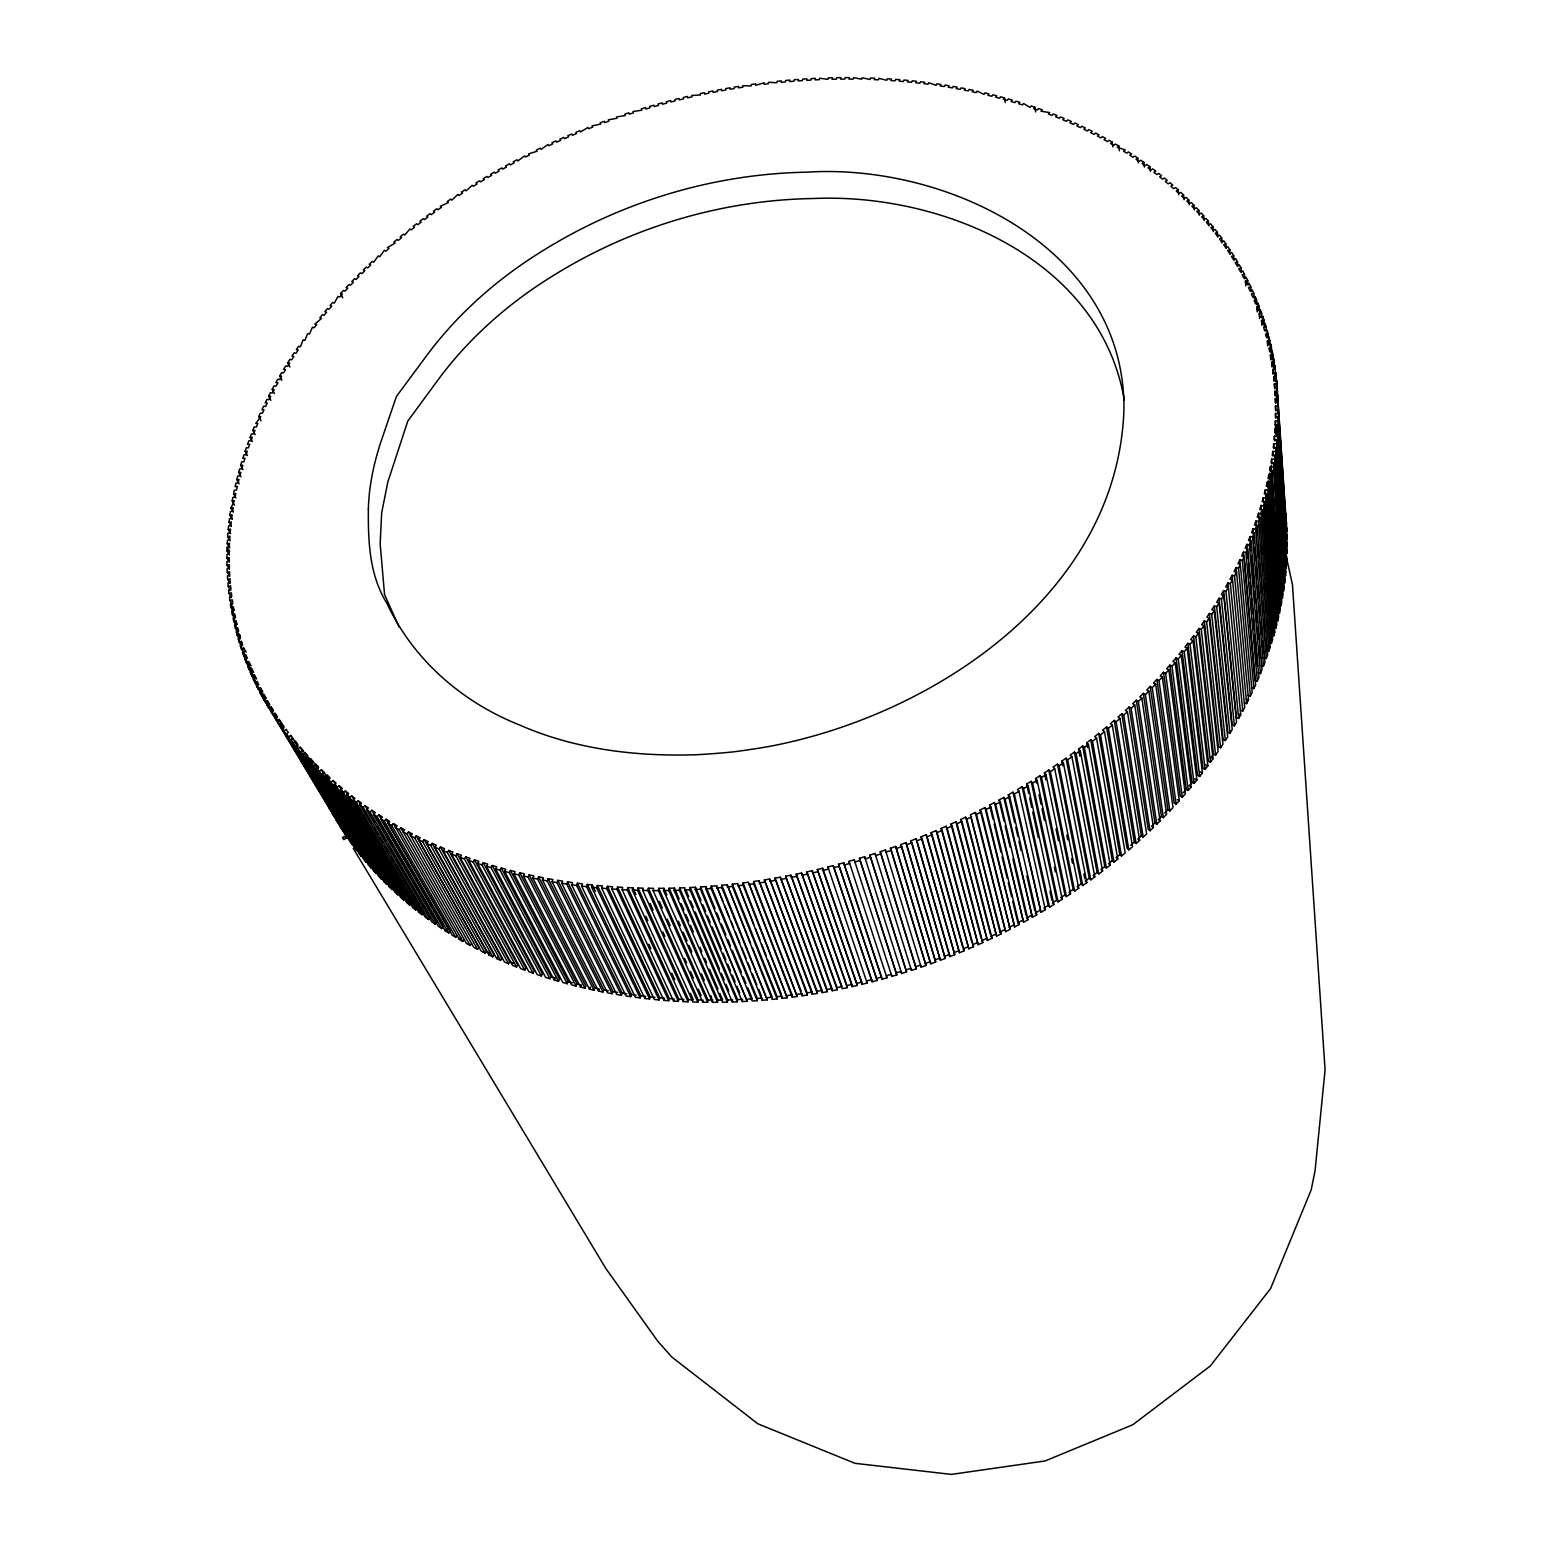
<?xml version="1.0" encoding="UTF-8"?>
<svg xmlns="http://www.w3.org/2000/svg" width="1552" height="1552" viewBox="0 0 1552 1552"><rect width="100%" height="100%" fill="white"/><g stroke="black" fill="none" stroke-linecap="round" stroke-linejoin="round"><path stroke-width="1.5" d="M1284.746 546.168L1287.151 546.071L1287.151 542.405L1284.765 542.54M342.72 297.829L340.683 293.444L343.38 290.496L345.029 291.136L347.784 288.168L346.135 287.527L348.948 284.54L350.577 285.219L353.39 282.27L351.761 281.61L354.574 278.7L356.184 279.399L359.036 276.489L357.445 275.81L360.374 272.861L361.946 273.579L364.875 270.688L363.304 269.99L366.233 267.138L367.785 267.875L370.753 265.023L369.201 264.286L372.208 261.454L373.722 262.21L378.222 255.905L379.716 256.681L384.411 250.338L385.866 251.152L388.97 248.398L387.515 247.602L395.217 243.024L393.781 242.209L396.963 239.512L398.379 240.366L401.58 237.689L400.164 236.855L403.404 234.197L404.781 235.05L409.883 228.978L411.241 229.871L414.539 227.271L413.181 226.398L416.537 223.779L417.857 224.691L421.193 222.13L419.874 221.218L423.23 218.696L424.511 219.627L427.886 217.105L426.606 216.174L430.02 213.672L431.281 214.622L434.696 212.139L433.435 211.188L436.83 208.763L438.071 209.733L441.525 207.289L440.283 206.319L448.45 202.497L447.248 201.508L450.759 199.122L451.942 200.13L457.879 194.407L459.023 195.436L462.593 193.108L461.448 192.079L465.018 189.81L466.124 190.838L472.254 185.27L473.341 186.318L476.968 184.087L475.882 183.02L479.587 180.789L480.635 181.856L484.302 179.663L483.254 178.596L486.921 176.424L487.949 177.51L491.654 175.357L490.626 174.27L494.351 172.136L495.34 173.242L499.084 171.127L498.095 170.022L501.82 167.946L502.79 169.071L506.553 166.995L505.583 165.87L509.405 163.794L510.336 164.939L514.139 162.902L513.208 161.777L517.01 159.759L517.922 160.923L524.654 155.84L525.527 157.004L529.387 155.064L528.514 153.881L537.128 151.242L536.294 150.059L540.193 148.177L541.008 149.38L548.011 144.511L548.787 145.733L552.725 143.929L551.949 142.706L555.926 140.902L556.664 142.124L560.641 140.378L559.884 139.137L563.88 137.41L564.579 138.652L568.575 136.925L567.857 135.684L571.854 133.996L572.513 135.257L576.529 133.588L575.85 132.327L579.847 130.698L580.487 131.959L587.956 127.477L588.557 128.758L592.612 127.167L592.01 125.887L600.721 124.102L600.139 122.821L604.232 121.308L604.756 122.627L608.85 121.134L608.306 119.834L617.017 118.282L616.493 116.963L625.262 115.488L624.796 114.169L628.87 112.83L629.297 114.169L633.449 112.83L633.003 111.492L641.733 110.25L641.325 108.912L645.496 107.651L645.865 109.009L650.036 107.786L649.667 106.409L653.916 105.187L654.246 106.564L658.436 105.381L658.106 104.003L662.258 102.859L662.568 104.236L666.759 103.111L666.448 101.734L670.697 100.608L670.968 102.005L675.178 100.919L674.907 99.541L679.078 98.494L679.31 99.891L683.54 98.862L683.287 97.466L687.536 96.457L687.73 97.854L691.979 96.884L691.765 95.467L700.418 95.002L700.243 93.586L704.492 92.693L704.627 94.109L708.876 93.236L708.74 91.82L712.969 90.967L713.066 92.402L717.334 91.568L717.237 90.132L721.564 89.318L721.622 90.773L725.87 89.997L725.812 88.561L730.041 87.804L730.08 89.259L734.348 88.542L734.309 87.087L738.539 86.408L738.539 87.843L742.807 87.184L742.807 85.729L751.362 85.923L751.401 84.468L755.708 83.866L755.63 85.321L764.185 82.78L764.088 84.235L768.356 83.73L768.473 82.256L776.892 82.78L777.048 81.305L781.335 80.879L781.16 82.353L785.428 81.946L785.603 80.471L789.89 80.103L789.677 81.577L793.945 81.228L794.178 79.734L798.446 79.424L798.194 80.898L802.462 80.607L802.714 79.113L807.001 78.842L806.71 80.335L810.978 80.083L811.269 78.589L815.44 78.376L815.11 79.87L819.378 79.676L819.708 78.182L827.856 79.385L828.225 77.891L832.473 77.775L832.085 79.268L836.334 79.191L836.722 77.697L840.951 77.639L840.524 79.133L844.773 79.094L845.2 77.6L849.429 77.6L848.963 79.094L853.212 79.113L853.658 77.619L861.612 79.249L862.117 77.755L869.993 79.482L870.536 77.988L874.746 78.143L874.164 79.656L878.374 79.831L878.936 78.337L886.716 80.297L887.317 78.803L891.488 79.074L890.848 80.568L895.019 80.859L895.659 79.365L899.83 79.695L899.171 81.189L903.322 81.538L903.982 80.044L908.153 80.413L907.435 81.907L911.567 82.314L912.285 80.82L916.437 81.267L915.68 82.76L919.812 83.226L920.549 81.732L924.682 82.217L923.906 83.711L927.999 84.235L928.775 82.741L936.089 85.341L936.884 83.847L940.997 84.448L940.143 85.942L944.217 86.563L945.052 85.088L949.145 85.748L948.253 87.222L952.307 87.901L953.18 86.427L957.157 87.125L956.245 88.6L960.261 89.356L961.173 87.863L965.15 88.639L964.199 90.094L968.196 90.908L969.146 89.434L973.182 90.268L972.192 91.723L976.169 92.577L977.139 91.122L984.007 94.362L985.016 92.887L988.934 93.838L987.887 95.273L991.806 96.243L992.853 94.788L996.753 95.778L995.666 97.233L999.546 98.242L1000.633 96.806L1004.513 97.854L1003.387 99.289L1007.248 100.376L1008.373 98.921L1012.234 100.026L1011.07 101.462L1014.892 102.607L1016.056 101.171L1019.819 102.316L1018.616 103.732L1022.419 104.915L1023.602 103.499L1029.965 107.379L1031.188 105.963L1034.893 107.224L1033.632 108.64L1037.357 109.94L1038.618 108.524L1042.323 109.843L1041.023 111.24L1049.676 112.578L1048.357 113.975L1052.004 115.372L1053.323 113.994L1056.99 115.43L1055.632 116.807L1059.24 118.282L1060.598 116.904L1064.148 118.379L1062.751 119.737L1066.321 121.269L1067.718 119.892L1071.326 121.463L1069.891 122.821L1073.421 124.393L1074.857 123.035L1078.349 124.626L1076.894 125.984L1080.386 127.613L1081.841 126.255L1085.314 127.924L1083.839 129.262L1087.292 130.95L1088.767 129.611L1092.22 131.319L1090.707 132.657L1094.102 134.384L1095.634 133.065L1098.971 134.811L1097.419 136.13L1100.795 137.915L1102.347 136.615L1105.664 138.419L1104.073 139.719L1107.391 141.562L1108.982 140.262L1112.28 142.144L1110.669 143.424L1113.929 145.325L1115.539 144.045L1118.817 145.985L1117.168 147.265L1125.2 149.904L1123.532 151.165L1126.694 153.163L1128.382 151.921L1131.524 153.939L1129.817 155.181L1132.921 157.237L1134.628 156.015L1137.752 158.11L1136.006 159.332L1139.071 161.447L1140.817 160.225L1143.824 162.339L1142.059 163.542L1145.085 165.715L1146.85 164.493L1149.838 166.685L1148.034 167.868L1151.002 170.099L1152.787 168.896L1155.755 171.147L1153.931 172.33L1156.841 174.6L1158.665 173.417L1161.517 175.686L1159.654 176.85L1162.506 179.159L1164.369 178.014L1167.201 180.342L1165.319 181.487L1168.113 183.854L1169.995 182.709L1172.808 185.154L1170.906 186.259L1173.642 188.684L1175.543 187.559L1178.24 189.965L1176.3 191.071L1178.977 193.534L1180.917 192.429L1183.575 194.931L1181.615 196.018L1184.234 198.52L1186.194 197.453L1188.774 199.975L1186.795 201.042L1189.356 203.603L1191.335 202.536L1193.895 205.155L1191.878 206.183L1194.38 208.802L1196.398 207.755L1198.862 210.393L1196.825 211.421L1199.25 214.079L1201.306 213.051L1203.692 215.728L1201.636 216.737L1204.003 219.433L1206.059 218.444L1208.368 221.141L1206.292 222.111L1208.581 224.865L1210.676 223.895L1212.966 226.689L1210.851 227.64L1213.082 230.433L1215.197 229.483L1217.389 232.296L1215.255 233.227L1217.428 236.079L1219.562 235.147L1221.676 237.999L1219.523 238.892L1221.618 241.782L1223.771 240.89L1225.847 243.819L1223.674 244.712L1225.692 247.641L1227.884 246.768L1229.844 249.659L1227.632 250.512L1229.572 253.5L1231.784 252.646L1233.704 255.634L1231.473 256.468L1233.355 259.494L1235.586 258.66L1237.448 261.764L1235.198 262.56L1237.002 265.625L1239.253 264.81L1241.018 267.875L1238.748 268.651L1240.475 271.755L1242.745 270.979L1244.432 274.122L1242.143 274.879L1243.792 278.021L1246.081 277.284L1247.711 280.446L1245.402 281.184L1246.974 284.365L1249.282 283.647L1250.815 286.848L1248.487 287.547L1249.981 290.767L1252.309 290.069L1253.764 293.309L1251.416 293.968L1252.833 297.227L1255.18 296.568L1256.538 299.827L1254.171 300.467L1255.51 303.765L1257.877 303.125L1259.176 306.481L1256.81 307.102L1258.051 310.439L1260.437 309.818L1261.621 313.135L1259.235 313.717L1260.399 317.093L1262.804 316.511L1263.929 319.925L1261.524 320.469L1262.61 323.883L1265.016 323.32L1266.063 326.754L1263.638 327.278L1264.647 330.712L1267.072 330.207L1268.023 333.661L1265.598 334.146L1266.51 337.618L1268.954 337.133L1269.827 340.606L1267.363 341.071L1268.197 344.583L1270.642 344.117L1271.437 347.629L1268.973 348.055L1269.711 351.586L1272.174 351.159L1272.892 354.768L1270.409 355.156L1271.069 358.725L1273.552 358.337L1274.153 361.888L1271.67 362.256L1272.233 365.845L1274.716 365.477L1275.259 369.124L1272.756 369.454L1273.241 373.081L1275.744 372.752L1276.171 376.341L1273.668 376.651L1274.056 380.298L1276.559 380.007L1276.908 383.693L1274.386 383.945L1274.696 387.631L1277.218 387.36L1277.471 391.065L1274.949 391.298L1275.162 395.003L1277.684 394.771L1277.839 398.495L1275.317 398.689L1275.434 402.414L1277.956 402.22L1278.033 405.887L1275.511 406.061L1275.531 409.806L1278.072 409.631L1278.053 413.395L1275.511 413.53L1275.434 417.294L1277.975 417.178L1286.996 553.424L1277.975 417.178M229.308 562.212L226.922 558.06L226.941 554.491L229.23 553.986L229.289 550.417L226.999 550.921L227.096 547.352L229.386 546.886L229.541 543.316L227.252 543.782L227.446 540.212L229.715 539.786L229.948 536.216L227.659 536.643L227.931 533.093L230.2 532.685L230.511 529.116L228.241 529.504L228.61 525.895L230.86 525.527L231.267 521.957L228.998 522.306L229.424 518.775L231.675 518.446L232.16 514.876L229.909 515.206L230.414 511.597L232.664 511.287L233.207 507.717L230.976 508.028L234.43 500.675L232.199 500.927L232.858 497.338L235.089 497.106L235.807 493.555L233.576 493.788L234.333 490.199L236.544 490.005L237.34 486.436L235.128 486.649L235.943 483.157L238.135 482.982L239.008 479.432L236.796 479.607L237.708 476.037L239.9 475.901L240.832 472.371L238.659 472.506L239.629 468.956L241.821 468.84L242.83 465.309L240.657 465.425L241.705 461.895L243.877 461.817L244.964 458.286L242.81 458.364L243.936 454.852L246.089 454.794L247.253 451.283L245.1 451.341L246.302 447.83L248.436 447.81L249.678 444.299L247.544 444.318L248.824 440.826L250.939 440.846L252.258 437.354L250.144 437.334L251.482 433.862L253.597 433.9L254.974 430.428L252.86 430.389L254.295 426.916L256.371 426.994L257.826 423.521L255.75 423.463L260.833 416.673L258.757 416.557L260.329 413.123L262.385 413.259L263.976 409.825L261.919 409.689L263.549 406.275L265.586 406.43L267.254 403.016L265.217 402.86L266.905 399.465L268.923 399.64L270.669 396.264L268.632 396.07L270.397 392.675L272.415 392.889L274.2 389.513L272.201 389.3L274.044 385.944L276.023 386.176L277.886 382.82L275.907 382.587L277.769 379.289L279.729 379.561L281.669 376.224L279.69 375.953L281.669 372.616L283.609 372.926L285.607 369.609L283.667 369.318L285.684 366L287.624 366.33L289.681 363.032L287.76 362.702L289.855 359.404L291.757 359.754L293.871 356.494L291.97 356.145L294.143 352.847L296.025 353.235L298.217 349.995L296.335 349.607L298.508 346.426L300.37 346.833L303.047 339.966L304.89 340.392L307.665 333.602L309.488 334.068L312.456 327.239L314.261 327.724L316.686 324.581L314.881 324.096L321.574 318.373L319.809 317.869L322.312 314.765L324.058 315.308L326.599 312.224L324.853 311.68L327.414 308.615L329.14 309.178L331.74 306.113L330.013 305.55L332.632 302.504L334.34 303.086L337.987 296.451L339.655 297.053L342.352 294.065L340.683 293.444M801.239 991.359L759.006 880.721L753.671 881.497L797.185 996.5L792.218 997.141L748.413 882.215L743.078 882.913L787.213 997.781L782.15 998.363L737.743 883.573L732.408 884.174L732.369 886.444L777.145 998.906L772.198 999.391L727.19 884.737L721.855 885.261L721.777 887.531L767.212 999.857L762.168 1000.283L716.539 885.746L711.223 886.192L711.107 888.462L757.182 1000.671L752.177 1001.001L705.753 888.869L705.947 886.58L700.631 886.949L700.456 889.218L747.191 1001.312L742.302 1001.564L695.238 889.529L695.471 887.259L690.194 887.531L689.942 889.8L737.336 1001.797L732.35 1001.971L684.645 890.053L684.936 887.763L679.66 887.957L679.369 890.247L727.403 1002.107L722.437 1002.223L674.092 890.382L674.441 888.113L669.184 888.229L668.834 890.499L717.509 1002.282L712.562 1002.301L663.577 890.576L663.984 888.287L658.746 888.326L658.358 890.596L707.654 1002.282L702.726 1002.223L653.12 890.576L653.567 888.307L648.367 888.248L647.921 890.518L697.837 1002.126L692.949 1001.991L642.722 890.421L643.226 888.151L638.047 888.016L637.542 890.285L688.079 1001.816L683.21 1001.603L632.362 890.111L632.925 887.841L627.765 887.628L627.221 889.897L678.379 1001.35L673.529 1001.059L622.08 889.626L622.682 887.375L617.56 887.065L616.959 889.335L668.718 1000.73L663.907 1000.361L611.857 888.986L612.497 886.735L607.414 886.347L606.754 888.598L659.115 999.934L654.343 999.488L601.691 888.19L602.389 885.92L597.345 885.474L596.628 887.725L649.59 999.003L644.856 998.479L591.603 887.22L592.36 884.97L587.335 884.427L586.578 886.677L640.122 997.917L635.408 997.315L581.573 886.095L582.388 883.845L577.402 883.224L576.607 885.455L630.713 996.656L626.057 995.977L571.64 884.795L572.494 882.564L567.566 881.866L566.713 884.097L621.401 995.259L616.765 994.502L561.785 883.34L562.697 881.129L557.808 880.353L556.896 882.564L612.148 993.707L607.55 992.873L552.027 881.749L552.958 879.538L548.128 878.684L547.177 880.876L602.971 992L598.509 991.127L542.443 880.003L543.433 877.811L538.622 876.861L537.632 879.053L593.97 990.176L589.45 989.187L532.84 878.083L533.888 875.891L529.135 874.882L528.087 877.074L584.968 988.178L585.919 986.083L529.135 874.882M767.212 999.857L721.855 885.261M1275.841 434.444L1275.337 421.038L1277.878 420.941M762.168 1000.283L762.265 998.091L757.279 998.479L711.223 886.192M757.182 1000.671L757.279 998.479M1277.723 424.724L1286.666 560.796L1277.723 424.724L1275.162 424.821M1277.509 428.527L1274.968 428.585L1274.716 432.387L1277.257 432.329L1286.453 564.501L1286.181 568.207L1283.776 568.207M747.191 1001.312L700.631 886.949M1286.181 568.207L1277.257 432.329M737.336 1001.797L737.53 999.604L690.194 887.531M742.302 1001.564L742.496 999.372L737.53 999.604M1276.966 436.151L1274.425 436.17L1274.076 439.973L1276.617 439.973L1285.851 571.931L1285.502 575.656L1283.097 575.598M1285.502 575.656L1276.617 439.973M732.35 1001.971L732.602 999.779M727.403 1002.107L727.655 999.934L679.66 887.957M1276.229 443.794L1273.688 443.775L1273.241 447.597L1275.802 447.616L1285.095 579.381L1284.649 583.106L1282.262 583.028M1284.649 583.106L1275.802 447.616M717.509 1002.282L717.8 1000.089L669.184 888.229M1275.317 451.457L1272.756 451.419L1272.233 455.26L1274.774 455.318L1284.164 586.85L1283.62 590.594L1281.234 590.478M1283.62 590.594L1274.774 455.318M712.562 1002.301L710.991 995.724M707.654 1002.282L708.003 1000.089L658.746 888.326M1274.192 459.159L1271.651 459.082L1271.01 462.942L1273.571 463.02L1283.038 594.338L1282.418 598.083L1280.031 597.927M1282.418 598.083L1273.571 463.02M702.726 1002.223L703.134 1000.051M697.837 1002.126L698.245 999.954L648.367 888.248M1272.892 466.9L1270.351 466.764L1269.633 470.625L1272.174 470.76L1281.758 601.846L1281.04 605.61L1278.635 605.416M1281.04 605.61L1271.398 474.64L1272.174 470.76M688.079 1001.816L688.525 999.643L638.047 888.016M1271.398 474.64L1268.857 474.466L1268.042 478.346L1270.584 478.52L1280.284 609.373L1279.469 613.137L1277.083 612.904M1279.469 613.137L1269.73 482.4L1270.584 478.52M683.21 1001.603L683.714 999.43L678.864 999.178L627.765 887.628M678.379 1001.35L678.864 999.178M1269.73 482.4L1267.189 482.206L1266.257 486.086L1268.818 486.3L1278.615 616.901L1277.723 620.684L1275.337 620.431L1274.968 615.581M1277.723 620.684L1267.848 490.18L1268.818 486.3M668.718 1000.73L669.261 998.557L617.56 887.065M673.529 1001.059L674.072 998.887L669.261 998.557M1267.848 490.18L1265.307 489.947L1264.298 493.846L1266.839 494.079L1276.792 624.467L1275.802 628.25L1273.416 627.939M663.907 1000.361L664.508 998.188L659.716 997.781L607.414 886.347M659.115 999.934L659.716 997.781M1275.802 628.25L1265.772 497.979L1266.839 494.079M1265.772 497.979L1263.25 497.707L1262.145 501.606L1264.667 501.878L1274.774 632.013L1273.707 635.796L1271.321 635.466M649.59 999.003L650.23 996.85L597.345 885.474M1273.707 635.796L1263.522 505.797L1264.667 501.878M1263.522 505.797L1261 505.486L1259.797 509.386L1262.319 509.696L1272.582 639.579L1271.418 643.382L1269.051 643.013M644.856 998.479L645.535 996.326L640.801 995.763L587.335 884.427M640.122 997.917L640.801 995.763M1271.418 643.382L1261.058 513.615L1262.319 509.696M1265.598 638.551L1266.587 650.54L1268.935 650.948L1270.196 647.165L1259.778 517.514L1257.236 517.165L1258.536 513.266L1261.058 513.615M630.713 996.656L631.451 994.522L577.402 883.224M1268.935 650.948L1258.42 521.453L1259.778 517.514M1263.968 658.009L1266.316 658.436L1267.654 654.731L1257.023 525.352L1254.501 524.964L1255.898 521.045L1258.42 521.453M621.401 995.259L622.177 993.125L567.566 881.866M1266.316 658.436L1255.607 529.193L1257.023 525.352M1261.155 665.536L1263.483 666.021L1264.938 662.219L1254.113 533.093L1251.61 532.666L1253.104 528.766L1255.607 529.193M612.148 993.707L612.962 991.592L557.808 880.353M1263.483 666.021L1252.561 537.031L1254.113 533.093M1258.148 673.064L1260.476 673.587L1262.009 669.785L1250.99 540.93L1248.487 540.465L1250.078 536.565L1252.561 537.031M602.971 992L603.825 989.885L548.128 878.684M1260.476 673.587L1249.341 544.868L1250.99 540.93M1257.314 681.076L1245.946 552.609L1243.482 552.066L1254.986 680.513L1257.314 681.076L1258.905 677.351L1247.653 548.768L1245.17 548.244L1246.857 544.345L1249.341 544.868M593.97 990.176L594.882 988.061L538.622 876.861M598.509 991.127L599.402 989.012L594.882 988.061M1245.946 552.609L1247.653 548.768M589.45 989.187L590.4 987.091M1251.61 688.021L1253.919 688.622L1255.646 684.82L1244.161 556.508L1241.697 555.946L1243.482 552.066M1253.919 688.622L1242.318 560.427L1244.161 556.508M576.044 986.024L577.034 983.949L519.726 872.748L518.64 874.921L576.044 986.024L571.602 984.88L513.945 873.776L515.089 871.623L510.433 870.459L509.308 872.612L567.217 983.716L568.245 981.659L510.433 870.459M584.968 988.178L580.487 987.111L581.476 985.035L577.034 983.949M1248.099 695.451L1250.388 696.091L1252.173 692.367L1239.854 559.845L1242.318 560.427M1239.854 559.845L1237.992 563.725L1240.436 564.327L1238.535 568.168L1250.388 696.091M580.487 987.111L523.354 876.007L524.44 873.834L519.726 872.748M1244.374 702.94L1246.644 703.599L1248.565 699.816L1236.09 567.547L1238.535 568.168M1236.09 567.547L1234.131 571.408L1236.556 572.048L1234.519 575.967L1246.644 703.599M558.468 981.271L559.554 979.234L501.238 868.014L500.054 870.168L558.468 981.271L554.219 980.03L495.554 868.887L496.776 866.773L492.236 865.453L491.014 867.587L549.912 978.711L551.038 976.674L492.236 865.453M1240.494 710.331L1242.745 711.029L1244.723 707.343L1232.094 575.307L1234.519 575.967M1232.094 575.307L1230.018 579.168L1232.443 579.847L1230.348 583.688L1242.745 711.029M567.217 983.716L562.813 982.513L504.652 871.409L505.836 869.256L501.238 868.014M554.219 980.03L555.325 977.993L551.038 976.674M1238.671 718.44L1225.983 591.37L1223.597 590.633L1236.42 717.703L1238.671 718.44L1240.727 714.754L1227.942 582.97L1230.348 583.688M1227.942 582.97L1225.77 586.831L1228.175 587.529L1225.983 591.37M541.376 975.995L542.54 973.958L483.254 862.718L481.993 864.833L541.376 975.995L537.205 974.578L477.589 863.416L478.889 861.321L474.466 859.866L473.166 861.961L533.034 973.143L534.237 971.145L474.466 859.866M1234.422 725.832L1221.424 599.033L1219.057 598.257L1232.191 725.056L1234.422 725.832L1236.575 722.146L1223.733 595.211L1221.327 594.474L1223.597 590.633M549.912 978.711L545.625 977.372L486.474 866.21L487.735 864.115L483.254 862.718M1221.424 599.033L1223.733 595.211M1229.979 733.204L1216.671 606.696L1214.324 605.862L1227.768 732.389L1229.979 733.204L1232.23 729.518L1219.077 602.874L1216.69 602.079L1219.057 598.257M524.692 970.116L525.934 968.138L465.716 856.84L464.358 858.896L524.692 970.116L520.618 968.584L460.071 857.344L461.448 855.288L457.161 853.678L455.764 855.734L516.544 966.993L517.825 965.034L457.161 853.678M1216.671 606.696L1219.077 602.874M1225.362 740.537L1211.705 614.32L1209.377 613.447L1223.17 739.683L1225.362 740.537L1227.69 736.87L1214.227 610.499L1211.86 609.684L1214.324 605.862M533.034 973.143L528.825 971.649L468.723 860.429L470.062 858.372L465.716 856.84M1211.705 614.32L1214.227 610.499M1220.609 747.754L1206.622 621.828L1204.313 620.936L1218.436 746.861L1220.609 747.754L1222.976 744.184L1209.183 618.103L1206.835 617.25L1209.377 613.447M508.513 963.734L509.832 961.794L448.722 850.399L447.306 852.436L508.513 963.734L504.536 962.065L443.115 850.729L444.57 848.711L440.419 846.965L438.944 848.983L500.598 960.339L501.936 958.418L440.419 846.965M1206.622 621.828L1209.183 618.103M1215.623 755.029L1201.287 629.394L1198.998 628.463L1213.47 754.097L1215.623 755.029L1218.145 751.381L1204.003 625.592L1201.675 624.699L1204.313 620.936M516.544 966.993L512.529 965.383L451.535 854.104L452.951 852.067L448.722 850.399M1213.47 754.097L1210.929 757.706L1213.082 758.637L1210.502 762.187L1208.387 761.217L1193.546 635.874L1195.816 636.844L1210.502 762.187M1201.287 629.394L1204.003 625.592M492.779 956.808L494.176 954.907L432.232 843.415L430.719 845.394L492.779 956.808L488.919 954.984L426.645 843.551L428.177 841.572L424.162 839.71L422.61 841.669L485.078 953.141L486.513 951.26L424.162 839.71M500.598 960.339L496.679 958.593L498.056 956.692M1198.998 628.463L1196.282 632.207L1198.571 633.138L1213.082 758.637M1195.816 636.844L1198.571 633.138M1205.147 769.385L1190.074 644.332L1187.843 643.323L1203.052 768.376L1205.147 769.385L1207.883 765.776L1193.003 640.569L1190.733 639.599L1193.546 635.874M488.919 954.984L490.335 953.103L486.513 951.26M496.679 958.593L434.812 847.217L436.325 845.219L432.232 843.415M1190.074 644.332L1193.003 640.569M477.512 949.358L478.967 947.477L416.227 835.868L414.636 837.808L477.512 949.358L473.826 947.438L408.506 831.93L406.896 833.851L470.14 945.459L471.633 943.616M1199.677 776.466L1184.215 651.724L1182.023 650.657L1197.601 775.418L1199.677 776.466L1202.431 772.935L1187.183 648.038L1184.933 647.009L1187.843 643.323M1184.215 651.724L1187.183 648.038M485.078 953.141L481.275 951.26L418.594 839.748L420.185 837.808L416.227 835.868M1194.089 783.43L1178.24 658.979L1176.067 657.873L1192.033 782.344L1194.089 783.43L1196.883 779.996L1181.227 655.39L1179.016 654.323L1182.023 650.657M1192.033 782.344L1189.162 785.836L1191.218 786.922L1188.269 790.414L1186.232 789.308L1169.839 665.129L1171.993 666.254L1188.269 790.414M1178.24 658.979L1181.227 655.39M457.239 935.468L455.667 937.253L391.686 825.489L393.374 823.608L459.237 939.348L462.806 941.404L464.339 939.581M1176.067 657.873L1172.963 661.521L1175.155 662.607L1191.218 786.922M1183.284 792.762L1186.232 789.308M1171.993 666.254L1175.155 662.607M459.237 939.348L460.789 937.544M462.806 941.404L399.174 829.719L400.823 827.817L404.645 829.874L402.996 831.794L406.896 833.851M1182.314 797.282L1165.63 673.432L1163.515 672.268L1180.335 796.137L1182.314 797.282L1185.301 793.867L1168.831 669.863L1166.677 668.737L1169.839 665.129M448.664 932.985L450.255 931.219L386.06 819.281L384.333 821.144L448.664 932.985L445.211 930.812L380.706 818.913L382.452 817.089L378.882 814.839L377.117 816.662L441.796 928.6L443.406 926.854L378.882 814.839M1165.63 673.432L1168.831 669.863M1176.144 804.169L1159.014 680.61L1156.919 679.407L1174.166 802.985L1176.144 804.169L1179.287 800.716L1162.37 677.002L1160.256 675.838L1163.515 672.268M455.667 937.253L452.156 935.138L388 823.336L389.727 821.474L386.06 819.281M445.211 930.812L446.821 929.047M1159.014 680.61L1162.37 677.002M1087.525 747.637L1086.672 742.904L1090.726 739.761L1112.357 860.662L1114.026 862.136L1117.789 859.11L1096.546 738.092L1094.723 736.599L1098.719 733.398L1119.807 854.589L1121.514 856.044L1125.2 852.979L1104.461 731.671L1102.618 730.197L1106.518 726.957L1127.101 848.44L1128.847 849.875L1132.514 846.713L1112.299 725.094L1110.417 723.678L1114.239 720.38L1134.318 842.173L1136.103 843.551L1139.653 840.369L1119.943 718.46L1118.022 717.063L1121.786 713.726L1141.36 835.81L1143.164 837.168L1146.637 833.967L1127.431 711.747L1125.472 710.409L1129.138 707.014L1148.228 829.408L1150.071 830.727L1153.446 827.488L1134.725 704.977L1132.727 703.657L1136.316 700.243L1154.94 822.929L1156.822 824.209L1160.101 820.95L1141.845 698.148L1139.808 696.867L1143.32 693.414L1161.478 816.391L1163.379 817.632L1166.638 814.296L1148.849 691.183L1146.792 689.942L1150.226 686.43L1167.919 809.717L1169.839 810.939L1173.021 807.564L1155.658 684.16L1153.582 682.958L1156.919 679.407M435.045 924.08L436.694 922.354L371.84 810.241L370.055 812.045L435.045 924.08L431.766 921.81L366.621 809.737L368.425 807.952L365.011 805.585L363.187 807.37L428.488 919.502L430.176 917.795L387.942 845.064M1164.698 813.073L1167.919 809.717M1169.839 810.939L1152.282 687.672L1155.658 684.16M441.796 928.6L438.382 926.35L373.547 814.354L375.332 812.55L371.84 810.241M1161.478 816.391L1158.199 819.689L1160.101 820.95M1163.379 817.632L1145.357 694.675L1148.849 691.183M406.508 889.529L417.469 908.269L415.723 909.918L349.84 797.573L351.703 795.846L354.981 798.329L353.099 800.056L418.846 912.343L422.008 914.749L423.715 913.061L395.838 865.221M1154.94 822.929L1151.584 826.207L1153.446 827.488M1156.822 824.209L1138.314 701.562L1141.845 698.148M428.488 919.502L425.209 917.116L359.754 804.925L361.597 803.179L358.24 800.754L356.397 802.5L422.008 914.749M418.846 912.343L420.592 910.694M1150.071 830.727L1131.098 708.372L1134.725 704.977M399.582 893.254L397.758 894.806L331.08 782.13L333.04 780.501L336.066 783.12L334.107 784.769L337.211 787.407L339.131 785.739L342.235 788.338L340.315 790.007L406.605 902.507L409.65 905.029L411.416 903.4M415.723 909.918L412.696 907.513L414.462 905.883M1141.36 835.81L1137.849 839.011L1139.653 840.369M1143.164 837.168L1123.706 715.123L1127.431 711.747M409.65 905.029L343.477 792.587L345.378 790.88L348.579 793.421L346.659 795.109L412.696 907.513M334.107 784.769L400.649 897.386L403.636 899.985L405.421 898.375M1130.729 845.316L1134.318 842.173M1136.103 843.551L1116.14 721.796L1119.943 718.46M1128.847 849.875L1108.38 728.412L1112.299 725.094M327.918 778.638L324.271 772.489L322.273 774.079L389.3 886.929L392.093 889.587L393.936 888.054M1119.807 854.589L1116.082 857.635L1117.789 859.11M1121.514 856.044L1100.523 734.872L1104.461 731.671M392.093 889.587L325.163 776.795L327.142 775.185L330.091 777.862L328.112 779.473L394.906 892.225L397.758 894.806M316.88 767.697L313.194 761.528L311.157 763.041L313.873 765.834L315.89 764.282L318.664 767.057L316.627 768.609L383.887 881.594L386.545 884.271L388.427 882.758M389.3 886.929L391.162 885.416M1112.357 860.662L1108.555 863.669L1110.223 865.143L1106.44 868.092L1104.811 866.579L1082.656 745.969L1078.524 749.073L1079.843 756.154M386.545 884.271L319.421 771.344L321.419 769.753L324.271 772.489M1114.026 862.136L1092.492 741.274L1096.546 738.092M311.157 763.041L378.61 876.162L381.21 878.878L383.111 877.404M383.887 881.594L385.769 880.12M1104.811 866.579L1100.95 869.547L1102.599 871.06L1098.719 873.989L1097.128 872.437L1074.411 752.119L1070.22 755.164L1071.908 756.755L1094.8 876.899L1090.823 879.79L1089.271 878.199L1066.011 758.171L1061.743 761.178L1062.674 765.873M306.423 756.309L302.737 750.12L300.642 751.595L303.222 754.505L305.298 753.011L307.897 755.882L305.822 757.376L373.469 870.614L376.03 873.407L377.931 871.952M1106.44 868.092L1084.382 747.521L1088.437 744.436L1086.672 742.904M305.822 757.376L308.46 760.228L310.516 758.695L313.194 761.528M1097.128 872.437L1093.19 875.347L1094.8 876.899M300.642 751.595L368.484 864.968L370.967 867.82L372.907 866.385M373.469 870.614L375.409 869.198M1098.719 873.989L1076.118 753.709L1080.27 750.625L1078.524 749.073M297.945 746.706L292.998 738.442L290.864 739.838L293.25 742.807L295.365 741.39L297.79 744.339L295.675 745.775L363.692 859.284L366.059 862.136L367.999 860.739M368.484 864.968L370.443 863.572M1090.823 879.79L1067.66 759.801L1071.908 756.755M1089.271 878.199L1085.275 881.07L1086.846 882.642L1082.772 885.494L1081.259 883.903L1057.436 764.147L1053.11 767.095L1054.72 768.744L1078.737 888.307L1074.663 891.081L1073.189 889.432L1048.803 769.986L1044.399 772.877L1045.854 779.88M295.675 745.775L298.139 748.685L300.234 747.21L302.737 750.12M290.864 739.838L359.036 853.503L361.344 856.413L363.304 855.036M1082.772 885.494L1059.046 765.796L1063.392 762.789L1061.743 761.178M1081.259 883.903L1077.204 886.696L1078.737 888.307M359.036 853.503L361.015 852.164M1074.663 891.081L1050.355 771.654L1054.72 768.744M1073.189 889.432L1069.076 892.187L1070.55 893.836L1066.418 896.552L1064.982 894.883L1040.015 775.709L1035.553 778.541L1036.542 783.217M226.922 558.06L229.211 557.537L229.23 561.087L226.941 561.63L226.999 565.2L229.289 564.637L229.405 568.207L227.096 568.769L227.252 572.261L229.541 571.679L229.735 575.229L227.446 575.831L227.678 579.4L229.968 578.78L230.259 582.33L227.95 582.951L228.26 586.462L230.569 585.802L230.938 589.333L228.629 589.993L229.017 593.524L231.326 592.825L231.772 596.356L229.463 597.035L229.968 600.566L232.276 599.829L232.8 603.34L230.491 604.077L231.073 607.608L233.382 606.832L234.003 610.343L231.694 611.1L232.373 614.631L234.662 613.835L235.38 617.308L233.072 618.103L233.828 621.557L236.117 620.722L236.932 624.195L234.624 625.029L235.458 628.482L237.747 627.609L238.639 631.063L236.35 631.936L237.262 635.369L239.571 634.477L240.541 637.911L238.251 638.803L239.26 642.256L241.549 641.325L242.616 644.74L240.327 645.671L241.414 649.046L243.703 648.076L244.847 651.471L242.578 652.441L243.78 655.875L246.07 654.886L247.311 658.261L245.022 659.251L246.302 662.626L248.572 661.598L249.911 664.935L247.641 665.983L248.98 669.261L251.249 668.194L252.666 671.531L250.396 672.598L251.87 675.954L254.14 674.848L255.634 678.146L253.383 679.252L254.935 682.531L257.166 681.406L258.757 684.665L256.526 685.809L258.156 689.088L260.406 687.924L262.075 691.164L259.844 692.328L261.551 695.529L263.782 694.326L265.547 697.546L263.316 698.749L265.12 701.931L267.332 700.709L269.194 703.89L266.983 705.112L268.884 708.294L271.096 707.052L273.036 710.195L270.824 711.456L272.803 714.56L274.976 713.28L277.013 716.403L274.84 717.684L276.954 720.865L279.108 719.527L281.242 722.631L279.593 724.687L281.746 723.348L283.919 726.414L281.766 727.752L283.958 730.798L286.092 729.421L288.362 732.447L286.208 733.824L288.536 736.851L290.651 735.454L292.998 738.442M286.208 733.824L354.535 847.625L356.533 846.306M1066.418 896.552L1041.547 777.416L1045.97 774.564L1044.399 772.877M1064.982 894.883L1060.811 897.58L1062.247 899.248L1058.095 901.887L1056.699 900.199L1031.149 781.296L1026.629 784.07L1028.646 793.382M350.112 837.44L347.59 837.983L259.844 692.328M256.526 685.809L350.209 841.708L352.226 840.427M1058.095 901.887L1032.623 783.042L1037.085 780.249L1035.553 778.541M1056.699 900.199L1052.469 902.837L1053.866 904.525L1049.598 907.144L1048.24 905.437L1022.089 786.806L1017.511 789.541L1018.946 791.307L1045.311 909.724L1041.023 912.285L1012.952 792.199L1008.315 794.837L1014.698 822.657M347.59 837.983L349.627 836.722M347.57 833.715L345.533 834.976L343.477 831.891L261.551 695.529M1049.598 907.144L1023.525 788.591L1028.103 785.816L1026.629 784.07M343.477 831.891L345.514 830.65M1048.24 905.437L1043.953 908.017L1045.311 909.724M339.752 821.532L337.696 822.715L335.833 819.611L337.909 818.447M341.653 824.597L339.578 825.8L341.498 828.826M1041.023 912.285L1014.348 793.984L1018.946 791.307M1039.704 910.539L1035.378 913.061L1036.697 914.807L1032.371 917.271L1003.737 797.418L999.061 800.017L1004.028 821.241M1032.371 917.271L1005.095 799.261L1009.712 796.642L1008.315 794.837M1031.091 915.505L1026.706 917.95L1027.987 919.735L1023.563 922.179L994.366 802.578L989.613 805.1L993.008 819.223M1023.563 922.179L995.647 804.421L1000.4 801.841L999.061 800.017M990.331 934.071L960.785 819.514L965.654 817.186L996.597 936.069L1001.098 933.877L970.427 814.878L975.257 812.472L1005.618 931.607L1010.197 929.26L980.107 810.047L984.899 807.583L1014.659 926.932L1019.121 924.565L1017.899 922.78L1022.322 920.375M327.2 803.975L329.296 802.869M1014.659 926.932L986.141 809.446L990.913 806.962L989.613 805.1M1009.013 927.436L1013.475 925.108M1005.618 931.607L976.46 814.393L981.349 811.929L980.107 810.047M1001.098 933.877L999.954 932.015L1004.474 929.764M996.597 936.069L966.818 819.126L971.61 816.779M995.511 934.207L990.933 936.399L992.038 938.281L987.421 940.454L955.896 821.803L950.969 824.054L981.155 938.359M987.421 940.454L957.002 823.743L961.93 821.454L960.785 819.514M986.374 938.553L981.776 940.687L982.823 942.588L978.206 944.683L946.08 826.246L941.094 828.438L971.921 942.51M978.206 944.683L947.127 828.225L952.074 826.013L950.969 824.054M977.197 942.762L972.541 944.838L973.55 946.739L968.817 948.796L936.089 830.592L931.064 832.706L962.531 946.545M968.817 948.796L937.098 832.609L942.142 830.417L941.094 828.438M967.866 946.875L963.171 948.873L964.122 950.794L959.485 952.734L926.156 834.743L921.093 836.8L954.752 954.655L949.999 956.556L949.145 954.577L916.068 838.778L910.966 840.757L945.226 958.418L940.473 960.222L939.658 958.224L905.922 842.658L900.8 844.56L935.681 962.007L930.793 963.773L930.036 961.774L895.64 846.422L890.479 848.246L925.981 965.48L921.19 967.148L920.472 965.111L915.622 966.741L916.34 968.778L911.451 970.388L910.791 968.332L905.902 969.903L906.562 971.94L901.673 973.473L864.677 856.723L859.439 858.295L896.765 974.947L891.876 976.383L854.24 859.827L849.002 861.341L849.565 863.494L844.327 864.949L843.803 862.796L838.526 864.212L877.113 980.495L872.108 981.795L833.23 865.609L827.934 866.967L828.399 869.139L823.064 870.459L822.638 868.266L817.341 869.527L857.17 985.462L852.261 986.587L812.162 870.73L806.827 871.914L847.276 987.673L842.27 988.74L801.55 873.058L796.215 874.164L837.285 989.769L832.279 990.739L790.938 875.212L785.603 876.24L827.274 991.689L822.288 992.582L780.326 877.21L774.972 878.16L817.283 993.435L812.297 994.25L769.714 879.053L764.379 879.906L807.273 995.045L802.209 995.783L759.006 880.721M959.485 952.734L927.107 836.78L932.073 834.724L931.064 832.706M953.84 952.695L958.573 950.775M949.999 956.556L916.96 840.835L922.043 838.817L921.093 836.8M944.373 956.439L949.145 954.577M940.473 960.222L906.775 844.734L911.878 842.794L910.966 840.757M934.867 960.009L939.658 958.224M930.793 963.773L896.435 848.517L901.654 846.635L900.8 844.56M925.205 963.482L930.036 961.774M890.479 848.246L891.275 850.341L886.173 852.087L885.416 849.992L880.236 851.738L915.622 966.741M916.34 968.778L880.973 853.833L875.755 855.559L875.056 853.445L869.857 855.094L905.902 969.903M906.562 971.94L870.536 857.228L865.298 858.857L864.677 856.723M859.439 858.295L896.164 972.891L901.052 971.397L901.673 973.473M860.06 860.448L854.822 861.981L854.24 859.827M844.327 864.949L882.04 979.157L886.949 977.799L886.386 975.723L891.314 974.326L891.876 976.383M838.526 864.212L876.589 978.4L881.536 977.081L882.04 979.157M833.696 867.801L839.05 866.385M872.108 981.795L871.642 979.7L866.676 980.961L867.141 983.056L862.136 984.278L823.064 870.459M817.341 869.527L856.762 983.347L861.729 982.164L862.136 984.278M812.511 872.942L817.749 871.739M806.827 871.914L846.926 985.559L851.893 984.453L852.261 986.587M801.86 875.27L807.195 874.125M796.215 874.164L836.974 987.615L841.96 986.606L801.55 873.058M791.19 877.443L796.525 876.376M785.603 876.24L827.022 989.536L832.027 988.585L832.279 990.739M780.52 879.46L785.855 878.471M774.972 878.16L817.07 991.282L822.075 990.428L822.288 992.582M769.85 881.284L775.166 880.391M764.379 879.906L807.137 992.873L812.142 992.097L812.297 994.25M759.083 882.972L764.515 882.157M797.088 994.328L802.093 993.629L802.209 995.783M748.452 884.485L753.748 883.748L797.185 996.5M787.155 995.589L792.16 994.968L792.218 997.141M737.704 885.823L743.117 885.183L787.213 997.781M1283.291 513.751L1285.657 513.499L1286.007 517.107M732.408 884.174L777.145 996.714L782.15 996.19L782.15 998.363M727.112 887.007L732.369 886.444M767.251 997.684L772.256 997.218L752.429 947.729M716.423 888.016L721.777 887.531M705.753 888.869L711.107 888.462M1284.649 535.343L1287.035 535.188L1287.112 538.757L1284.726 538.893M695.238 889.529L700.456 889.218M747.346 999.119L752.313 998.828L747.773 987.809M684.645 890.053L689.942 889.8M1284.687 549.835L1287.093 549.738M674.092 890.382L679.369 890.247M727.655 999.934L730.953 999.837M663.577 890.576L668.834 890.499M717.8 1000.089L722.728 1000.031L719.895 993.455M653.12 890.576L658.358 890.596M708.003 1000.089L712.911 1000.109M1283.465 571.912L1285.851 571.931M642.722 890.421L647.921 890.518M698.245 999.954L701.504 1000.012M1281.758 586.753L1284.164 586.85M632.362 890.111L637.542 890.285M688.525 999.643L693.395 999.818L690.446 993.241M622.08 889.626L627.221 889.897M611.857 888.986L616.959 889.335M601.691 888.19L606.754 888.598M591.603 887.22L596.628 887.725M650.23 996.85L654.983 997.335M581.573 886.095L586.578 886.677M1272.388 631.722L1274.774 632.013M571.64 884.795L576.607 885.455M631.451 994.522L636.145 995.162M561.785 883.34L566.713 884.097M622.177 993.125L626.814 993.843M1267.829 646.777L1270.196 647.165M552.027 881.749L556.896 882.564M612.962 991.592L617.58 992.368M542.443 880.003L547.177 880.876M603.825 989.885L608.403 990.758M532.84 878.083L537.632 879.053M523.354 876.007L528.087 877.074M513.945 873.776L518.64 874.921M504.652 871.409L509.308 872.612M568.245 981.659L572.63 982.823M1246.256 699.195L1248.565 699.816M495.554 868.887L500.054 870.168M486.474 866.21L491.014 867.587M1238.477 714.036L1240.727 714.754M477.589 863.416L481.993 864.833M468.723 860.429L473.166 861.961M460.071 857.344L464.358 858.896M451.535 854.104L455.764 855.734M443.115 850.729L447.306 852.436M509.832 961.794L513.848 963.443M434.812 847.217L438.944 848.983M426.645 843.551L430.719 845.394M1205.749 764.806L1207.883 765.776M1200.336 771.926L1202.431 772.935M418.594 839.748L422.61 841.669M1194.807 778.949L1196.883 779.996M414.636 837.808L410.776 835.849L412.386 833.928L408.506 831.93M470.14 945.459L466.434 943.441L400.823 827.817M399.174 829.719L395.43 827.623L397.118 825.742L393.374 823.608M1177.289 799.552L1179.287 800.716M388 823.336L391.686 825.489M1150.226 686.43L1152.282 687.672M380.706 818.913L384.333 821.144M1143.32 693.414L1145.357 694.675M373.547 814.354L377.117 816.662M1136.316 700.243L1138.314 701.562M366.621 809.737L370.055 812.045M1129.138 707.014L1131.098 708.372M359.754 804.925L363.187 807.37M1121.786 713.726L1123.706 715.123M353.099 800.056L356.397 802.5M1114.239 720.38L1116.14 721.796M346.659 795.109L349.84 797.573M1106.518 726.957L1108.38 728.412M340.315 790.007L343.477 792.587M1098.719 733.398L1100.523 734.872M1090.726 739.761L1092.492 741.274M328.112 779.473L331.08 782.13M1082.656 745.969L1084.382 747.521M1074.411 752.119L1076.118 753.709M322.273 774.079L325.163 776.795M1066.011 758.171L1067.66 759.801M316.627 768.609L319.421 771.344M1057.436 764.147L1059.046 765.796M1048.803 769.986L1050.355 771.654M1040.015 775.709L1041.547 777.416M1031.149 781.296L1032.623 783.042M1022.089 786.806L1023.525 788.591M1012.952 792.199L1014.348 793.984M354.535 847.625L356.766 850.593L288.536 736.851M1003.737 797.418L1005.095 799.261M350.209 841.708L352.343 844.676L283.958 730.798M994.366 802.578L995.647 804.421M984.899 807.583L986.141 809.446M975.257 812.472L976.46 814.393M250.396 672.598L255.343 680.824M267.332 700.709L269.796 704.802M271.096 707.052L273.54 711.126M251.87 675.954L256.817 684.18M253.383 679.252L263.258 695.703M254.935 682.531L264.791 698.963M268.496 705.132L272.201 711.301M274.665 715.394L277.129 719.507M280.834 725.676L283.298 729.789M353.235 848.343L605.881 1268.566L657.893 1341.413L672.074 1357.243L757.919 1423.824L854.997 1463.323L951.376 1474.4L1045.039 1460.975L1132.805 1424.755L1210.308 1365.973L1270.603 1288.529L1311.188 1189.899L1315.068 1170.635L1325.078 1069.832L1292.467 584.638L1285.735 554.277M965.654 817.186L966.818 819.126M242.578 652.441L246.283 658.649M295.365 741.39L297.829 745.523M303.222 754.505L370.967 867.82M243.78 655.875L247.486 662.083M251.249 668.194L253.713 672.326M245.022 659.251L251.191 669.591M254.14 674.848L256.604 678.961M290.651 735.454L293.134 739.586M246.302 662.626L251.249 670.871M298.139 748.685L366.059 862.136M247.641 665.983L252.569 674.228M248.98 669.261L253.927 677.506M260.406 687.924L262.851 692.017M279.108 719.527L284.094 727.849M293.25 742.807L361.344 856.413M263.782 694.326L266.226 698.439M274.976 713.28L277.478 717.431M237.262 635.369L239.745 639.521M310.516 758.695L312.961 762.808M238.251 638.803L241.957 645.031M243.703 648.076L246.167 652.228M309.12 757.939L311.583 762.051M313.873 765.834L381.21 878.878M239.26 642.256L241.743 646.408M305.298 753.011L310.206 761.256M240.327 645.671L242.791 649.822M308.46 760.228L376.03 873.407M241.414 649.046L246.361 657.33M300.234 747.21L302.698 751.343M248.572 661.598L251.036 665.73M321.419 769.753L323.844 773.866M372.577 856.044L375.021 860.157M378.669 866.307L382.335 872.476M234.624 625.029L238.329 631.257M235.458 628.482L240.385 636.786M315.89 764.282L318.335 768.395M236.35 631.936L240.056 638.163M231.694 611.1L235.4 617.366M232.373 614.631L234.837 618.782M327.142 775.185L329.587 779.279M234.313 620.199L236.777 624.35M233.828 621.557L236.292 625.728M229.968 600.566L232.373 604.679M339.131 785.739L344.04 794.1M347.726 800.347L350.189 804.518M353.856 810.784L357.542 817.031M360.006 821.202L362.45 825.373M366.136 831.639L368.6 835.81M371.044 839.981L374.73 846.228M377.194 850.418L379.639 854.589M383.325 860.836L385.788 865.007M389.455 871.273L393.141 877.52M400.513 890.033L404.199 896.299M230.491 604.077L234.197 610.343M231.073 607.608L233.537 611.779M333.04 780.501L403.636 899.985M345.378 790.88L351.489 801.298M353.934 805.469L362.508 820.057M366.175 826.304L374.73 840.893M377.175 845.064L380.841 851.311M383.286 855.482L386.952 861.729M389.397 865.9L391.841 870.071M394.286 874.242L397.952 880.488M400.397 884.659L402.841 888.83M406.527 895.077L408.971 899.248M229.017 593.524L231.442 597.636M351.703 795.846L387.03 856.219M389.455 860.39L397.991 874.959M400.416 879.13L404.063 885.377M228.26 586.462L230.666 590.594M227.252 572.261L229.657 576.393M358.24 800.754L360.665 804.925M363.09 809.077L371.588 823.627M374.013 827.798L377.64 834.025M380.065 838.196L382.49 842.348M384.915 846.519L388.563 852.746M390.988 856.917L393.413 861.069M227.678 579.4L230.084 583.533M226.999 565.2L229.405 569.332M365.011 805.585L374.653 822.211M377.078 826.362L385.517 840.912M226.999 550.921L229.386 555.073M227.252 543.782L229.638 547.934M227.096 547.352L229.502 551.503M227.659 536.643L230.045 540.814M228.241 529.504L230.627 533.675M228.998 522.306L231.364 526.497M332.244 813.403L334.01 816.507M955.896 821.803L957.002 823.743M229.909 515.206L232.257 519.377M230.976 508.028L233.324 512.218M232.199 500.927L234.546 505.137M233.576 493.788L235.923 497.979M236.796 479.607L239.124 483.817M238.659 472.506L240.967 476.716M240.657 465.425L242.966 469.655M245.1 451.341L247.389 455.57M250.144 437.334L252.413 441.602M328.849 807.137L330.518 810.26M946.08 826.246L947.127 828.225M252.86 430.389L255.129 434.638M258.757 416.557L261.008 420.825M268.632 396.07L270.863 400.358M272.201 389.3L274.413 393.607M279.69 375.953L281.882 380.259M936.089 830.592L937.098 832.609M287.76 362.702L289.914 367.029M592.36 884.97L595.483 891.527M926.156 834.743L927.107 836.78M648.891 944.217L650.889 948.602M632.925 887.841L635.913 894.418M645.865 916.281L647.863 920.666M671.764 973.182L674.751 979.739M650.113 903.477L653.062 910.054M662.898 931.937L664.857 936.322M399.174 627.241L384.547 594.591L380.162 543.627L381.656 512.897L387.806 482.071L407.788 421.096L438.867 378.746C470.081 336.803 510.259 301.786 554.801 274.646A392.986 288.265 -17.4 0 1 576.665 261.881C643.42 225.079 718.498 203.273 794.643 199.18A385.4 282.27 -17.5 0 1 813.345 198.52C942.394 192.72 1100.446 259.262 1124.327 400.106M659.406 901.46L662.316 908.017M667.185 918.978L670.095 925.555M684.665 958.418L686.605 962.803M690.504 971.571L693.414 978.129M698.264 989.09L701.194 995.666M916.068 838.778L916.96 840.835M663.984 888.287L666.856 894.864M678.379 921.19L680.3 925.574M683.171 932.151L687.012 940.919M688.933 945.304L691.804 951.88M701.407 973.802L704.278 980.379M674.441 888.113L679.175 899.093M681.056 903.477L683.908 910.054M685.79 914.438L688.642 921.034M690.543 925.419L693.375 931.995M700.01 947.36L701.892 951.745M704.744 958.341L706.626 962.725M709.477 969.302L717.994 989.051M685.868 889.956L688.681 896.552M690.543 900.955L693.337 907.532M695.218 911.936L719.507 969.03M721.389 973.434L724.183 980.01M726.045 984.414L728.858 990.991M695.471 887.259L701 900.451M702.843 904.835L705.617 911.431M707.46 915.835L710.234 922.431M712.077 926.835L721.292 948.815M723.135 953.219L725.89 959.815M727.733 964.199L730.507 970.795M732.35 975.199L735.124 981.795M736.967 986.18L739.722 992.776M705.947 886.58L715.026 908.599M716.849 913.003L719.585 919.599M721.408 924.003L725.948 935.002M727.772 939.406L730.488 946.002M732.311 950.406L741.41 972.406M743.233 976.809L745.949 983.425M905.922 842.658L906.775 844.734M716.539 885.746L722.825 901.169M724.609 905.573L729.091 916.592M730.895 920.996L733.592 927.592M735.376 932.015L739.858 943.015M741.643 947.438L746.143 958.438M747.928 962.841L750.625 969.457M752.41 973.861L756.891 984.88M758.695 989.284L761.372 995.899M727.19 884.737L750.625 943.228M738.616 885.823L753.729 924.1M755.494 928.62L759.937 939.872M761.722 944.373L766.164 955.644M767.93 960.145L781.257 993.92M749.286 884.485L792.16 994.968M895.64 846.422L896.435 848.517M769.714 879.053L812.142 992.097M780.326 877.21L822.075 990.428M790.938 875.212L832.027 988.585M880.236 851.738L880.973 853.833M812.162 870.73L851.893 984.453M822.638 868.266L861.729 982.164M827.934 866.967L867.141 983.056M833.23 865.609L871.642 979.7M843.803 862.796L881.536 977.081M849.002 861.341L886.949 977.799M869.857 855.094L870.536 857.228M875.056 853.445L911.451 970.388M885.416 849.992L921.19 967.148M891.275 850.341L925.981 965.48M896.164 972.891L896.765 974.947M901.654 846.635L935.681 962.007M911.878 842.794L945.226 958.418M922.043 838.817L954.752 954.655M932.073 834.724L964.122 950.794M942.142 830.417L973.55 946.739M952.074 826.013L982.823 942.588M961.93 821.454L992.038 938.281M971.009 817.225L999.954 932.015M981.349 811.929L1010.197 929.26M876.589 978.4L877.113 980.495M990.913 806.962L1019.121 924.565M994.134 823.937L1000.924 852.164M1002.049 856.879L1007.151 878.063M1008.276 882.758L1011.671 896.881M1012.796 901.596L1017.899 922.78M1005.133 825.955L1010.119 847.198M1012.893 858.993L1026.163 915.602M1000.4 801.841L1027.987 919.735M1009.712 796.642L1036.697 914.807M1015.745 827.294L1017.879 836.567M1018.927 841.203L1021.061 850.477M1026.881 875.968L1034.835 910.733M1028.103 785.816L1053.866 904.525M1029.674 798.038L1031.692 807.37M1032.701 812.026L1038.288 837.634M1049.947 891.197L1051.965 900.509M1039.025 794.876L1041.004 804.208M1041.993 808.883L1044.477 820.562M1054.371 867.238L1055.36 871.894M1037.085 780.249L1062.247 899.248M1056.02 829.02L1058.425 840.718M1045.97 774.564L1070.55 893.836M1066.806 835.112L1067.757 839.787M1071.54 858.547L1072.49 863.242M1083.897 874.009L1084.829 878.704M1063.392 762.789L1086.846 882.642M856.762 983.347L857.17 985.462M1080.27 750.625L1102.599 871.06M1088.437 744.436L1110.223 865.143M1004.513 97.854L1005.308 102.626M846.926 985.559L847.276 987.673M1034.893 107.224L1035.65 111.996M836.974 987.615L837.285 989.769M1112.28 142.144L1112.881 146.936M1118.817 145.985L1119.419 150.777M1284.862 506.418L1285.289 509.929M1137.752 158.11L1138.314 162.902M827.022 989.536L827.274 991.689M1143.824 162.339L1144.387 167.131M1149.838 166.685L1150.381 171.477M1178.24 189.965L1178.725 194.757M1183.575 194.931L1184.06 199.723M1188.774 199.975L1189.259 204.767M1193.895 205.155L1194.361 209.927M1198.862 210.393L1199.327 215.185M817.07 991.282L817.283 993.435M1203.692 215.728L1204.139 220.52M1208.368 221.141L1208.814 225.913M1212.966 226.689L1213.392 231.461M1246.857 544.345L1248.099 558.662M1248.526 563.415L1249.787 577.713M1250.194 582.485L1251.242 594.416M1251.669 599.169L1252.91 613.467M1253.337 618.239L1254.385 630.17M1254.792 634.923L1257.508 665.924M1217.389 232.296L1217.816 237.068M1225.847 243.819L1226.255 248.592M1250.078 536.565L1251.3 550.882M1251.707 555.674L1254.385 586.714M1254.792 591.487L1255.82 603.437M1256.422 610.596L1257.45 622.546M1257.857 627.318L1258.885 639.269M1259.506 646.427L1260.534 658.378M1221.676 237.999L1222.084 242.772M1229.844 249.659L1230.232 254.431M1253.104 528.766L1254.307 543.122M1254.714 547.914L1255.723 559.884M1256.325 567.062L1257.333 579.012M1257.935 586.21L1258.944 598.16M1259.545 605.338L1260.34 614.922M1260.942 622.1L1261.951 634.07M1262.552 641.248L1263.561 653.217M1255.898 521.045L1257.101 535.44M1257.877 545.024L1258.866 557.013M1259.467 564.21L1260.457 576.199M1261.039 583.397L1261.834 592.98M1262.63 602.583L1263.425 612.167M1264.007 619.364L1264.996 631.354M1233.704 255.634L1234.092 260.406M1258.536 513.266L1258.944 518.058M1259.526 525.274L1260.108 532.491M1261.078 544.5L1261.854 554.103M1262.63 563.725L1263.212 570.923M1264.182 582.931L1264.958 592.554M1265.734 602.157L1266.51 611.779M1267.286 621.382L1267.887 628.579M1237.448 261.764L1237.836 266.517M1244.432 274.122L1244.82 278.894M1261 505.486L1261.563 512.703M1262.533 524.731L1263.095 531.967M1264.046 543.995L1264.822 553.618M1265.578 563.26L1266.354 572.882M1267.111 582.504L1267.887 592.146M1268.838 604.174L1269.42 611.391M1270.37 623.438L1270.933 630.655M1241.018 267.875L1241.387 272.628M1247.711 280.446L1248.08 285.199M1263.25 497.707L1263.619 502.538M1264.182 509.774L1264.764 517.01M1265.695 529.057L1266.083 533.888M1267.208 548.36L1267.771 555.597M1268.721 567.644L1269.284 574.88M1270.215 586.947L1270.778 594.183M1271.922 608.656L1272.485 615.892M1245.402 281.184L1245.771 285.937M1253.764 293.309L1254.132 298.139M1267.189 482.206L1267.538 486.959M1250.815 286.848L1251.184 291.679M1265.307 489.947L1266.044 499.608M1267.169 514.1L1267.732 521.356M1268.838 535.847L1269.206 540.678M1270.331 555.189L1270.7 560.02M1271.806 574.512L1272.368 581.767M1273.474 596.259L1273.862 601.09M1259.235 313.717L1259.584 318.529M1270.351 466.764L1270.7 471.536M1257.877 303.125L1258.4 310.361M1269.808 473.011L1270.157 477.783M1256.538 299.827L1256.907 304.658M1256.81 307.102L1257.159 311.913M1268.857 474.466L1269.206 479.238M1274.91 555.422L1275.259 560.175M1255.18 296.568L1255.529 301.398M1268.217 480.732L1268.585 485.485M1262.804 316.511L1263.328 323.728M1272.756 451.419L1273.106 456.191M1261.621 313.135L1261.97 317.947M1261.524 320.469L1261.873 325.28M1271.651 459.082L1272 463.854M1271.185 465.328L1271.534 470.101M1259.176 306.481L1259.72 313.717M1274.968 428.585L1275.298 433.396M1268.023 333.661L1268.372 338.472M1267.247 332.613L1267.577 337.405M1274.425 436.17L1274.755 440.962M1267.363 341.071L1267.712 345.863M1266.063 326.754L1266.413 331.565M1273.688 443.775L1274.017 448.567M1263.929 319.925L1264.453 327.142M807.137 992.873L807.273 995.045M1286.298 520.696L1286.55 524.304M1274.153 361.888L1274.658 369.066M1274.968 373.838L1275.472 381.016M1276.462 395.372L1276.792 400.144M1273.552 358.337L1274.211 367.902M1272.892 354.768L1273.882 369.124M1272.174 351.159L1272.679 358.357M1273.668 376.651L1273.998 381.404M1274.386 383.945L1274.716 388.718M1274.949 391.298L1275.278 396.051M1275.317 398.689L1275.647 403.539M1271.437 347.629L1272.271 359.618M1272.756 369.454L1273.086 374.226M1275.511 406.061L1275.841 410.892M1270.642 344.117L1271.146 351.315M1275.511 413.53L1275.841 418.342M1271.67 362.256L1272 367.029M1276.113 426.936L1276.462 431.747M1269.827 340.606L1270.661 352.614M1275.337 421.038L1276.171 433.086M1268.954 337.133L1269.458 344.331M1270.409 355.156L1270.758 359.948M1276.559 380.007L1286.918 531.56L1286.744 527.913M1275.744 372.752L1277.684 401.405M1277.956 402.22L1287.112 538.757M1274.716 365.477L1276.074 381.074M1276.559 388.233L1277.18 401.328M1278.072 409.631L1287.151 546.071M753.671 881.497L753.748 883.748M743.078 882.913L743.117 885.183M777.145 996.714L777.145 998.906M368.367 509.289C368.115 541.667 369.337 575.249 387.049 603.534A385.866 280.194 -17.5 0 0 394.13 617.444C421.698 667.166 467.695 704.608 520.347 725.308C575.326 749.383 636.029 756.619 695.645 754.757A562.193 393.936 -16.6 0 0 732.699 751.944A557.692 390.813 -16.9 0 0 769.928 746.318C934.75 714.948 1117.906 592.883 1123.939 409.379C1125.258 248.844 947.612 163.076 806.691 172.175A389.901 283.376 -17.5 0 0 787.795 172.873C710.835 177.18 635.001 199.219 567.469 236.292A397.584 289.429 -17.4 0 0 545.373 249.154C500.326 276.469 459.664 311.661 427.945 353.875L396.42 396.458L380.744 442.32C373.683 463.951 368.891 486.474 368.367 509.289M345.883 838.332L343.826 839.613L342.468 837.595L344.505 836.315L345.883 838.332"/></g></svg>
